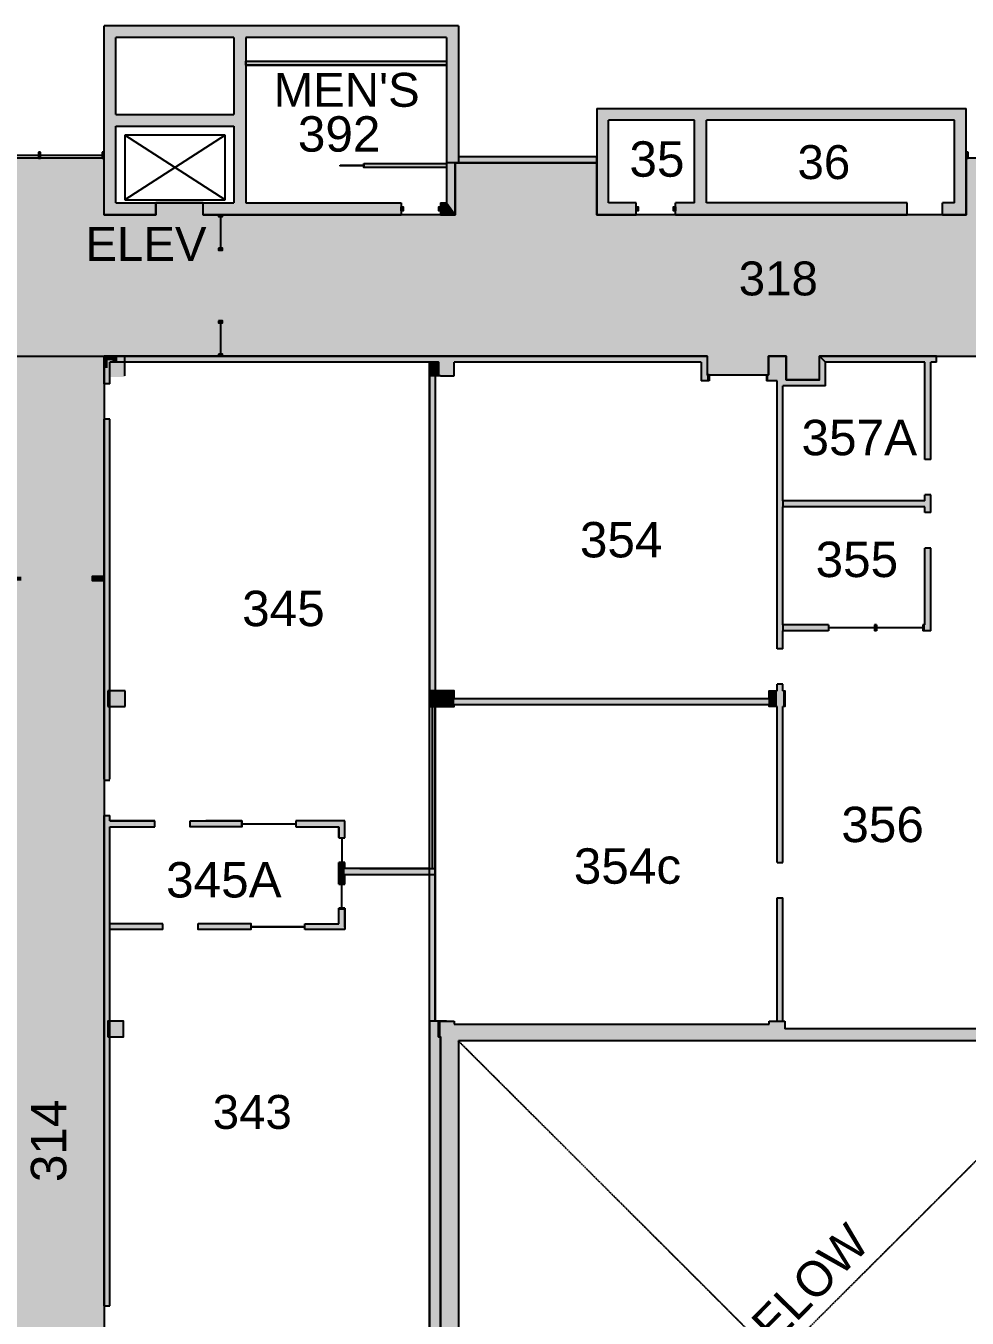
# Model space of a CAD drawing. Extents: x 2 to 4630, y -56 to 2885.
# Drawn here: x 930 to 1887, y 1570 to 2885 of the extents above; entities that cross this region are included whole.
import ezdxf

# ---------------------------------------------------------------- set-up
doc = ezdxf.new("R2010")
doc.units = 0
doc.header["$LTSCALE"] = 0.004
doc.linetypes.add('HIDDEN', pattern=[0.375, 0.25, -0.125])
doc.layers.get('0').update_dxf_attribs({"linetype": 'CONTINUOUS'})
for name, color, linetype in [('CORRIDOR_HATCH', 253, 'CONTINUOUS'), ('SOLID', 7, 'CONTINUOUS'), ('TEXT', 7, 'CONTINUOUS'), ('WALL', 7, 'CONTINUOUS')]:
    doc.layers.add(name, color=color, linetype=linetype)
doc.styles.add('STYLE1', font='arial.ttf')

# ---------------------------------------------------------------- blocks, each defined once
blk = doc.blocks.new('AZMND')
for p, q in [((0, 0.5), (0, -0.5)), ((1, 0.5), (0, 0.5)), ((1, -0.5), (1, 0.5)), ((0, -0.5), (1, -0.5))]:
    blk.add_line(p, q)
blk = doc.blocks.new('*U100')
at = {"layer": 'SOLID'}
for points in [[(1684.8, 2523.5), (1684.8, 2548.5), (1693.6, 2523.5)], [(1693.6, 2523.5), (1684.8, 2548.5), (1693.6, 2548.5)], [(1693.6, 2251), (1693.6, 2548.5), (1699.6, 2251)], [(1699.6, 2251), (1693.6, 2548.5), (1699.6, 2548.5)], [(1699.6, 2518.5), (1699.6, 2548.5), (1702.8, 2518.5)], [(1702.8, 2518.5), (1699.6, 2548.5), (1702.8, 2548.5)], [(1736.8, 2518.5), (1736.8, 2548.5), (1742.8, 2518.5)], [(1742.8, 2518.5), (1736.8, 2548.5), (1742.8, 2542.5)], [(1682.8, 2523.5), (1682.8, 2529.5), (1684.8, 2523.5)], [(1684.8, 2523.5), (1682.8, 2529.5), (1684.8, 2529.5)], [(1702.8, 2518.5), (1702.8, 2524.5), (1736.8, 2518.5)], [(1736.8, 2518.5), (1702.8, 2524.5), (1736.8, 2524.5)]]:
    blk.add_solid(points, dxfattribs=at)
blk = doc.blocks.new('*U101')
at = {"layer": 'SOLID'}
for points in [[(1023.3, 2542.5), (1017.3, 2548.5), (1023.3, 2548.5)], [(1023.3, 2542.5), (1023.3, 2548.5), (1105.8, 2542.5)], [(1105.8, 2542.5), (1023.3, 2548.5), (1105.8, 2548.5)], [(1105.8, 2542.5), (1105.8, 2548.5), (1349.6, 2542.5)], [(1349.6, 2542.5), (1105.8, 2548.5), (1349.6, 2548.5)], [(1349.6, 2528.5), (1349.6, 2548.5), (1351.8, 2528.5)], [(1351.8, 2528.5), (1349.6, 2548.5), (1351.8, 2548.5)], [(1351.8, 2528.5), (1351.8, 2548.5), (1357.8, 2528.5)], [(1357.8, 2528.5), (1351.8, 2548.5), (1357.8, 2548.5)], [(1357.8, 2528.5), (1357.8, 2548.5), (1365.6, 2528.5)], [(1365.6, 2528.5), (1357.8, 2548.5), (1365.6, 2548.5)], [(1365.6, 2542.5), (1365.6, 2548.5), (1616.6, 2542.5)], [(1616.6, 2542.5), (1365.6, 2548.5), (1616.6, 2548.5)], [(1616.6, 2523.5), (1616.6, 2548.5), (1622.6, 2523.5)], [(1622.6, 2523.5), (1616.6, 2548.5), (1622.6, 2548.5)], [(1622.6, 2523.5), (1622.6, 2529.5), (1624.6, 2523.5)], [(1624.6, 2523.5), (1622.6, 2529.5), (1624.6, 2529.5)]]:
    blk.add_solid(points, dxfattribs=at)
blk = doc.blocks.new('*U102')
at = {"layer": 'SOLID'}
for points in [[(1340.3, 2208.5), (1340.3, 2528.5), (1346.3, 2208.5)], [(1346.3, 2208.5), (1340.3, 2528.5), (1346.3, 2528.5)]]:
    blk.add_solid(points, dxfattribs=at)
blk = doc.blocks.new('*U103')
at = {"layer": 'SOLID'}
for points in [[(1349.6, 2192.5), (1349.6, 2208.5), (1351.8, 2192.5)], [(1351.8, 2192.5), (1349.6, 2208.5), (1351.8, 2208.5)], [(1351.8, 2192.5), (1351.8, 2208.5), (1357.8, 2192.5)], [(1357.8, 2192.5), (1351.8, 2208.5), (1357.8, 2208.5)], [(1357.8, 2192.5), (1357.8, 2208.5), (1365.6, 2192.5)], [(1365.6, 2192.5), (1357.8, 2208.5), (1365.6, 2208.5)], [(1365.6, 2194.5), (1365.6, 2200.5), (1685.6, 2194.5)], [(1685.6, 2194.5), (1365.6, 2200.5), (1685.6, 2200.5)]]:
    blk.add_solid(points, dxfattribs=at)
blk = doc.blocks.new('*U104')
at = {"layer": 'SOLID'}
for points in [[(1340.3, 1872.5), (1340.3, 2192.5), (1346.3, 1872.5)], [(1346.3, 1872.5), (1340.3, 2192.5), (1346.3, 2192.5)]]:
    blk.add_solid(points, dxfattribs=at)
blk = doc.blocks.new('*U105')
at = {"layer": 'SOLID'}
for points in [[(1685.6, 2192.5), (1685.6, 2208.5), (1693.6, 2192.5)], [(1693.6, 2192.5), (1685.6, 2208.5), (1693.6, 2208.5)], [(1693.6, 2033.9), (1693.6, 2215), (1699.6, 2033.9)], [(1699.6, 2033.9), (1693.6, 2215), (1699.6, 2215)], [(1699.6, 2192.5), (1699.6, 2208.5), (1701.6, 2192.5)], [(1701.6, 2192.5), (1699.6, 2208.5), (1701.6, 2208.5)]]:
    blk.add_solid(points, dxfattribs=at)
blk = doc.blocks.new('*U106')
at = {"layer": 'SOLID'}
for points in [[(1693.6, 1872.5), (1693.6, 1997.9), (1699.6, 1872.5)], [(1699.6, 1872.5), (1693.6, 1997.9), (1699.6, 1997.9)]]:
    blk.add_solid(points, dxfattribs=at)
blk = doc.blocks.new('*U107')
at = {"layer": 'SOLID'}
for points in [[(1349.6, 1856.5), (1349.6, 1872.5), (1351.8, 1856.5)], [(1351.8, 1856.5), (1349.6, 1872.5), (1351.8, 1872.5)], [(1351.8, 1542.5), (1351.8, 1872.5), (1357.8, 1536.5)], [(1357.8, 1536.5), (1351.8, 1872.5), (1357.8, 1872.5)], [(1357.8, 1192.5), (1357.8, 1872.5), (1365.6, 1192.5)], [(1365.6, 1192.5), (1357.8, 1872.5), (1365.6, 1872.5)], [(1365.6, 1192.5), (1365.6, 1869.5), (1369.8, 1192.5)], [(1369.8, 1192.5), (1365.6, 1869.5), (1369.8, 1869.5)], [(1369.8, 1852.5), (1369.8, 1869.5), (1685.6, 1852.5)], [(1685.6, 1852.5), (1369.8, 1869.5), (1685.6, 1869.5)], [(1685.6, 1852.5), (1685.6, 1872.5), (1693.6, 1852.5)], [(1693.6, 1852.5), (1685.6, 1872.5), (1693.6, 1872.5)], [(1693.6, 1852.5), (1693.6, 1872.5), (1699.6, 1852.5)], [(1699.6, 1852.5), (1693.6, 1872.5), (1699.6, 1872.5)], [(1699.6, 1852.5), (1699.6, 1872.5), (1701.6, 1852.5)], [(1701.6, 1852.5), (1699.6, 1872.5), (1701.6, 1872.5)], [(1701.6, 1852.5), (1701.6, 1864.5), (1927.8, 1852.5)], [(1927.8, 1852.5), (1701.6, 1864.5), (1927.8, 1864.5)], [(1927.8, 1852.5), (1927.8, 1864.5), (1933.8, 1852.5)], [(1933.8, 1852.5), (1927.8, 1864.5), (1933.8, 1864.5)], [(1933.8, 1852.5), (1933.8, 1864.5), (2017.8, 1852.5)], [(2017.8, 1852.5), (1933.8, 1864.5), (2017.8, 1864.5)]]:
    blk.add_solid(points, dxfattribs=at)
blk = doc.blocks.new('*U117')
at = {"layer": 'SOLID'}
for points in [[(1013.6, 2192.5), (1013.6, 2208.5), (1031.1, 2192.5)], [(1031.1, 2192.5), (1013.6, 2208.5), (1031.1, 2208.5)]]:
    blk.add_solid(points, dxfattribs=at)
blk = doc.blocks.new('*U124')
at = {"layer": 'SOLID'}
for points in [[(1009.8, 2536.5), (1009.8, 2548.5), (1013.6, 2536.5)], [(1013.6, 2536.5), (1009.8, 2548.5), (1013.6, 2546.8)], [(1013.6, 2546.8), (1009.8, 2548.5), (1013.6, 2548.5)], [(1013.6, 2546.8), (1013.6, 2548.5), (1018.8, 2544.5)], [(1018.8, 2544.5), (1013.6, 2548.5), (1018.8, 2548.5)], [(1013.6, 2544.5), (1013.6, 2546.8), (1018.8, 2544.5)], [(1018.8, 2544.5), (1018.8, 2548.5), (1021.6, 2544.5)], [(1021.6, 2544.5), (1018.8, 2548.5), (1021.6, 2548.5)]]:
    blk.add_solid(points, dxfattribs=at)
blk = doc.blocks.new('*U135')
at = {"layer": 'SOLID'}
for points in [[(1885.8, 2750), (1885.8, 2756), (1887.8, 2750)], [(1887.8, 2750), (1885.8, 2756), (1887.8, 2756)], [(1950.8, 2750), (1950.8, 2756), (1952.8, 2750)], [(1952.8, 2750), (1950.8, 2756), (1952.8, 2756)], [(2015.8, 2750), (2015.8, 2756), (2017.8, 2750)], [(2017.8, 2750), (2015.8, 2756), (2017.8, 2756)]]:
    blk.add_solid(points, dxfattribs=at)
blk = doc.blocks.new('*U145')
at = {"layer": 'SOLID'}
for points in [[(913.8, 2320.5), (913.8, 2324.5), (925.8, 2320.5)], [(925.8, 2320.5), (913.8, 2324.5), (925.8, 2324.5)], [(997.8, 2320.5), (997.8, 2324.5), (1009.8, 2320.5)], [(1009.8, 2320.5), (997.8, 2324.5), (1009.8, 2324.5)]]:
    blk.add_solid(points, dxfattribs=at)
blk = doc.blocks.new('*U160')
at = {"layer": 'SOLID'}
for points in [[(1340.3, 2192.5), (1340.3, 2208.5), (1349.6, 2192.5)], [(1349.6, 2192.5), (1340.3, 2208.5), (1349.6, 2208.5)]]:
    blk.add_solid(points, dxfattribs=at)
blk = doc.blocks.new('*U161')
at = {"layer": 'SOLID'}
for points in [[(1340.3, 1538.5), (1340.3, 1872.5), (1346.3, 1538.5)], [(1346.3, 1538.5), (1340.3, 1872.5), (1346.3, 1872.5)], [(1346.3, 1538.5), (1346.3, 1872.5), (1349.6, 1538.5)], [(1349.6, 1538.5), (1346.3, 1872.5), (1349.6, 1872.5)], [(1349.6, 1538.5), (1349.6, 1856.5), (1351.8, 1538.5)], [(1351.8, 1538.5), (1349.6, 1856.5), (1351.8, 1856.5)], [(1351.8, 1538.5), (1351.8, 1856.5), (1355.8, 1538.5)]]:
    blk.add_solid(points, dxfattribs=at)
blk = doc.blocks.new('*U162')
at = {"layer": 'SOLID'}
for points in [[(1340.3, 2528.5), (1340.3, 2542.5), (1349.6, 2528.5)], [(1349.6, 2528.5), (1340.3, 2542.5), (1349.6, 2542.5)]]:
    blk.add_solid(points, dxfattribs=at)
blk = doc.blocks.new('*U169')
at = {"layer": 'SOLID'}
for points in [[(1369.8, 2745.3), (1369.8, 2751.3), (1510.5, 2745.3)], [(1510.5, 2745.3), (1369.8, 2751.3), (1510.5, 2751.3)]]:
    blk.add_solid(points, dxfattribs=at)
blk = doc.blocks.new('*U170')
at = {"layer": 'SOLID'}
for points in [[(1357.8, 2704.5), (1357.8, 2745.3), (1366.5, 2692.5)], [(1366.5, 2692.5), (1357.8, 2745.3), (1366.5, 2745.3)]]:
    blk.add_solid(points, dxfattribs=at)
blk = doc.blocks.new('*U171')
at = {"layer": 'SOLID'}
for points in [[(1126, 2548.5), (1126, 2550.5), (1130, 2548.5)], [(1130, 2548.5), (1126, 2550.5), (1130, 2550.5)]]:
    blk.add_solid(points, dxfattribs=at)
blk = doc.blocks.new('*U172')
at = {"layer": 'SOLID'}
for points in [[(1126, 2582.5), (1126, 2584.5), (1130, 2582.5)], [(1130, 2582.5), (1126, 2584.5), (1130, 2584.5)]]:
    blk.add_solid(points, dxfattribs=at)
blk = doc.blocks.new('*U173')
at = {"layer": 'SOLID'}
for points in [[(1126, 2690.5), (1126, 2692.5), (1130, 2690.5)], [(1130, 2690.5), (1126, 2692.5), (1130, 2692.5)]]:
    blk.add_solid(points, dxfattribs=at)
blk = doc.blocks.new('*U174')
at = {"layer": 'SOLID'}
for points in [[(1126, 2656.5), (1126, 2658.5), (1130, 2656.5)], [(1130, 2656.5), (1126, 2658.5), (1130, 2658.5)]]:
    blk.add_solid(points, dxfattribs=at)
blk = doc.blocks.new('*U175')
at = {"layer": 'SOLID'}
for points in [[(1311.8, 2696.5), (1311.8, 2700.5), (1313.8, 2696.5)], [(1313.8, 2696.5), (1311.8, 2700.5), (1313.8, 2700.5)], [(1349.8, 2696.5), (1349.8, 2700.5), (1351.8, 2696.5)], [(1351.8, 2696.5), (1349.8, 2700.5), (1351.8, 2700.5)]]:
    blk.add_solid(points, dxfattribs=at)
blk = doc.blocks.new('*U176')
at = {"layer": 'SOLID'}
for points in [[(1550.5, 2696.5), (1550.5, 2700.5), (1552.5, 2696.5)], [(1552.5, 2696.5), (1550.5, 2700.5), (1552.5, 2700.5)], [(1588.5, 2696.5), (1588.5, 2700.5), (1590.5, 2696.5)], [(1590.5, 2696.5), (1588.5, 2700.5), (1590.5, 2700.5)]]:
    blk.add_solid(points, dxfattribs=at)
blk = doc.blocks.new('*U257')
at = {"layer": 'SOLID'}
for points in [[(1273.8, 2740.5), (1273.8, 2744.5), (1357.8, 2740.5)], [(1357.8, 2740.5), (1273.8, 2744.5), (1357.8, 2744.5)], [(1357.8, 2740.5), (1357.8, 2744.5), (1357.8, 2740.5)]]:
    blk.add_solid(points, dxfattribs=at)
blk = doc.blocks.new('*U259')
at = {"layer": 'SOLID'}
for points in [[(1153.8, 2844.5), (1153.8, 2848.5), (1357.6, 2844.5)], [(1357.6, 2844.5), (1153.8, 2848.5), (1357.6, 2848.5)]]:
    blk.add_solid(points, dxfattribs=at)
blk = doc.blocks.new('*U547')
at = {"layer": 'CORRIDOR_HATCH'}
for points in [[(913.8, 2548.5), (913.8, 2750), (1009.8, 2548.5)], [(1009.8, 2548.5), (913.8, 2750), (1009.8, 2750)], [(1885.8, 2548.5), (1885.8, 2750), (2017.8, 2548.5)], [(2017.8, 2548.5), (1885.8, 2750), (2017.8, 2750)], [(1366.5, 2548.5), (1366.5, 2745.3), (1510.5, 2548.5)], [(1510.5, 2548.5), (1366.5, 2745.3), (1510.5, 2745.3)], [(1062.5, 2548.5), (1062.5, 2704.5), (1087.8, 2548.5)], [(1087.8, 2548.5), (1062.5, 2704.5), (1087.8, 2704.5)], [(1087.8, 2548.5), (1087.8, 2704.5), (1110.5, 2548.5)], [(1110.5, 2548.5), (1087.8, 2704.5), (1110.5, 2704.5)], [(1009.8, 2548.5), (1009.8, 2692.5), (1062.5, 2548.5)], [(1062.5, 2548.5), (1009.8, 2692.5), (1062.5, 2692.5)], [(1110.5, 2548.5), (1110.5, 2692.5), (1279.8, 2548.5)], [(1279.8, 2548.5), (1110.5, 2692.5), (1279.8, 2692.5)], [(1279.8, 2548.5), (1279.8, 2692.5), (1351.8, 2548.5)], [(1351.8, 2548.5), (1279.8, 2692.5), (1351.8, 2692.5)], [(1351.8, 2548.5), (1351.8, 2692.5), (1357.8, 2548.5)], [(1357.8, 2548.5), (1351.8, 2692.5), (1357.8, 2692.5)], [(1357.8, 2548.5), (1357.8, 2692.5), (1366.5, 2548.5)], [(1366.5, 2548.5), (1357.8, 2692.5), (1366.5, 2692.5)], [(1510.5, 2548.5), (1510.5, 2692.5), (1622.6, 2548.5)], [(1622.6, 2548.5), (1510.5, 2692.5), (1622.6, 2692.5)], [(1622.6, 2529.5), (1622.6, 2692.5), (1684.8, 2529.5)], [(1684.8, 2529.5), (1622.6, 2692.5), (1684.8, 2692.5)], [(1684.8, 2548.5), (1684.8, 2692.5), (1702.8, 2548.5)], [(1702.8, 2548.5), (1684.8, 2692.5), (1702.8, 2692.5)], [(1702.8, 2524.5), (1702.8, 2692.5), (1736.8, 2524.5)], [(1736.8, 2524.5), (1702.8, 2692.5), (1736.8, 2692.5)], [(1736.8, 2548.5), (1736.8, 2692.5), (1885.8, 2548.5)], [(1885.8, 2548.5), (1736.8, 2692.5), (1885.8, 2692.5)], [(913.8, 844.5), (913.8, 2548.5), (1009.8, 844.5)], [(1009.8, 844.5), (913.8, 2548.5), (1009.8, 2548.5)]]:
    blk.add_solid(points, dxfattribs=at)

msp = doc.modelspace()

# ---------------------------------------------------------------- linework, layer by layer
at = {"layer": 'CORRIDOR_HATCH'}
for points in [[(2521.8, 2750), (2377.8, 2750), (2377.8, 2692.5), (2017.8, 2692.5), (2017.8, 2750), (1885.8, 2750), (1885.8, 2692.5), (1510.5, 2692.5), (1510.5, 2745.3), (1366.5, 2745.3), (1366.5, 2692.5), (1110.5, 2692.5), (1110.5, 2704.5), (1062.5, 2704.5), (1062.5, 2692.5), (1009.8, 2692.5), (1009.8, 2750), (361.8, 2750)], [(913.8, 2548.5), (1009.8, 2548.5), (1622.6, 2548.5), (1622.6, 2529.5), (1684.8, 2529.5), (1684.8, 2548.5), (1702.8, 2548.5), (1702.8, 2524.5), (1736.8, 2524.5), (1736.8, 2548.5), (2367.8, 2548.5), (2473.8, 2548.5)]]:
    msp.add_lwpolyline(points, dxfattribs=at)
msp.add_lwpolyline([(1009.8, 2548.5), (1009.8, 844.5), (913.8, 844.5), (913.8, 2037.9), (911.4, 2037.9), (897.2, 2054.2), (750.5, 2054.2), (457.8, 2054.2), (457.8, 2192.5), (913.8, 2192.5), (913.8, 2548.5)], close=True, dxfattribs=at)
at = {"layer": 'SOLID'}
for p, q in [((1023.3, 2542.5), (1009.8, 2548.5)), ((1030.8, 2528.5), (1030.8, 2548.5)), ((1742.8, 2542.5), (1736.8, 2548.5)), ((1351.8, 2528.5), (1357.8, 2528.5)), ((1699.6, 2401.5), (1699.6, 2395.5)), ((1699.6, 2275.5), (1699.6, 2269.5)), ((1031.1, 2208.5), (1013.6, 2208.5)), ((1013.6, 2208.5), (1013.6, 2192.5)), ((1031.1, 2192.5), (1031.1, 2208.5)), ((1351.8, 2208.5), (1357.8, 2208.5)), ((1685.6, 2200.5), (1685.6, 2194.5)), ((1013.6, 2192.5), (1015.8, 2192.5)), ((1015.8, 2192.5), (1031.1, 2192.5)), ((1351.8, 2192.5), (1357.8, 2192.5)), ((1149.8, 2073.1), (1204.8, 2073.1)), ((1248.3, 1987.2), (1254.3, 1987.2)), ((1357.8, 1872.5), (1351.8, 1872.5)), ((1693.6, 1872.5), (1699.6, 1872.5))]:
    msp.add_line(p, q, dxfattribs=at)
for points in [[(1153.8, 2848.5), (1357.6, 2848.5), (1357.6, 2844.5), (1153.8, 2844.5)], [(1273.8, 2744.5), (1357.8, 2744.5), (1357.8, 2740.5), (1273.8, 2740.5)]]:
    msp.add_lwpolyline(points, close=True, dxfattribs=at)
msp.add_lwpolyline([(1357.8, 2745.3), (1357.8, 2704.5), (1366.5, 2692.5), (1366.5, 2745.3), (1357.8, 2745.3)], dxfattribs=at)
for points in [[(1357.8, 2872.5), (1369.8, 2884.5), (1021.8, 2872.5), (1009.8, 2884.5)], [(1021.8, 2872.5), (1009.8, 2884.5), (1021.8, 2704.5), (1009.8, 2692.5)], [(1357.8, 2745.3), (1369.8, 2745.3), (1357.8, 2872.5), (1369.8, 2884.5)], [(1141.8, 2872.5), (1141.8, 2704.5), (1153.8, 2872.5), (1153.8, 2704.5)], [(1873.8, 2788.5), (1885.8, 2800.5), (1522.5, 2788.5), (1510.5, 2800.5)], [(1522.5, 2788.5), (1510.5, 2800.5), (1522.5, 2704.5), (1510.5, 2692.5)], [(1873.8, 2704.5), (1885.8, 2692.5), (1873.8, 2788.5), (1885.8, 2800.5)], [(1141.8, 2794.5), (1021.8, 2794.5), (1141.8, 2782.5), (1021.8, 2782.5)], [(1621.8, 2704.5), (1609.8, 2704.5), (1621.8, 2788.5), (1609.8, 2788.5)], [(943.2, 2750), (943.2, 2756), (945.2, 2750), (945.2, 2756)], [(1007.8, 2750), (1007.8, 2756), (1009.8, 2750), (1009.8, 2756)], [(1021.8, 2704.5), (1009.8, 2692.5), (1062.5, 2704.5), (1062.5, 2692.5)], [(1110.5, 2704.5), (1110.5, 2692.5), (1311.8, 2704.5), (1311.8, 2692.5)], [(1351.8, 2704.5), (1351.8, 2692.5), (1357.8, 2704.5), (1366.5, 2692.5)], [(1522.5, 2704.5), (1510.5, 2692.5), (1550.5, 2704.5), (1550.5, 2692.5)], [(1825.8, 2704.5), (1825.8, 2692.5), (1590.5, 2704.5), (1590.5, 2692.5)], [(1861.8, 2704.5), (1861.8, 2692.5), (1873.8, 2704.5), (1885.8, 2692.5)], [(1015.8, 2520.5), (1009.8, 2520.5), (1015.8, 2542.5), (1009.8, 2548.5)], [(1030.8, 2544.5), (1013.8, 2544.5), (1030.8, 2527.5), (1013.6, 2527.5)], [(1855.8, 2548.5), (1855.8, 2542.5), (1736.8, 2548.5), (1742.8, 2542.5)], [(1843.8, 2443.5), (1849.8, 2443.5), (1843.8, 2542.5), (1849.8, 2542.5)], [(1015.8, 2484.5), (1009.8, 2484.5), (1015.8, 2117.5), (1009.8, 2117.5)], [(1843.8, 2407.5), (1849.8, 2407.5), (1843.8, 2389.5), (1849.8, 2389.5)], [(1699.6, 2401.5), (1699.6, 2395.5), (1843.8, 2401.5), (1843.8, 2395.5)], [(1843.8, 2269.5), (1849.8, 2269.5), (1843.8, 2353.5), (1849.8, 2353.5)], [(1699.6, 2269.5), (1699.6, 2275.5), (1745.8, 2269.5), (1745.8, 2275.5)], [(1792.8, 2275.5), (1794.8, 2275.5), (1792.8, 2269.5), (1794.8, 2269.5)], [(1841.8, 2275.5), (1843.8, 2275.5), (1841.8, 2269.5), (1843.8, 2269.5)], [(1009.8, 2081.5), (1009.8, 1962.6), (1015.8, 2081.5), (1015.8, 1962.6)], [(1009.8, 2081.5), (1015.8, 2081.5), (1009.8, 2081.5), (1015.8, 2081.5)], [(1015.8, 2076.1), (1015.8, 2070.1), (1061.3, 2076.1), (1061.3, 2070.1)], [(1149.8, 2070.1), (1149.8, 2076.1), (1097.3, 2070.1), (1097.3, 2076.1)], [(1204.8, 2076.1), (1254.3, 2076.1), (1204.8, 2070.1), (1254.3, 2070.1)], [(1248.3, 2076.1), (1254.3, 2076.1), (1248.3, 2058.9), (1254.3, 2058.9)], [(1248.3, 2033.7), (1254.3, 2033.7), (1248.3, 2021.4), (1254.3, 2021.4)], [(1254.3, 2027.6), (1346.3, 2027.6), (1254.3, 2021.6), (1346.3, 2021.6)], [(1248.3, 2011.7), (1254.3, 2011.7), (1248.3, 2021.4), (1254.3, 2021.4)], [(1248.3, 1987.2), (1254.3, 1987.2), (1248.3, 1971.5), (1254.3, 1968)], [(1069.5, 1971.5), (1069.5, 1965.5), (1015.8, 1971.5), (1015.8, 1965.5)], [(1158.8, 1971.5), (1158.8, 1965.5), (1105.5, 1971.5), (1105.5, 1965.5)], [(1213.8, 1971.5), (1213.8, 1965.5), (1254.3, 1971.5), (1254.3, 1965.5)], [(1009.8, 1962.6), (1015.8, 1962.6), (1009.8, 1583), (1015.8, 1583)], [(1012.1, 1872.5), (1029.6, 1872.5), (1012.1, 1856.5), (1029.6, 1856.5)]]:
    msp.add_solid(points, dxfattribs=at)
at = {"layer": 'TEXT'}
msp.add_line((1682.8, 2529.5), (1684.8, 2529.5), dxfattribs=at)
at = {"layer": 'WALL'}
for p, q in [((1369.8, 2884.5), (1009.8, 2884.5)), ((1009.8, 2692.5), (1009.8, 2884.5)), ((1009.8, 2692.5), (1009.8, 2884.5)), ((1105.8, 2884.5), (1009.8, 2884.5)), ((1369.8, 2884.5), (1369.8, 2745.3)), ((1141.8, 2872.5), (1021.8, 2872.5)), ((1105.8, 2872.5), (1021.8, 2872.5)), ((1021.8, 2794.5), (1021.8, 2872.5)), ((1021.8, 2794.5), (1021.8, 2872.5)), ((1141.8, 2872.5), (1141.8, 2794.5)), ((1357.8, 2872.5), (1153.8, 2872.5)), ((1153.8, 2872.5), (1153.8, 2704.5)), ((1357.8, 2872.5), (1357.8, 2704.5)), ((1153.8, 2848.5), (1357.8, 2848.5)), ((1153.8, 2844.5), (1357.6, 2844.5)), ((1510.5, 2800.5), (1885.8, 2800.5)), ((1510.5, 2800.5), (1510.5, 2692.5)), ((1885.8, 2692.5), (1885.8, 2800.5)), ((1021.8, 2794.5), (1141.8, 2794.5)), ((1021.8, 2794.5), (1105.8, 2794.5)), ((1522.5, 2704.5), (1522.5, 2788.5)), ((1609.8, 2788.5), (1522.5, 2788.5)), ((1609.8, 2704.5), (1609.8, 2788.5)), ((1873.8, 2788.5), (1621.8, 2788.5)), ((1621.8, 2704.5), (1621.8, 2788.5)), ((1873.8, 2704.5), (1873.8, 2788.5)), ((1021.8, 2782.5), (1141.8, 2782.5)), ((1021.8, 2782.5), (1105.8, 2782.5)), ((1021.8, 2704.5), (1021.8, 2782.5)), ((1021.8, 2704.5), (1021.8, 2782.5)), ((1132.8, 2707.5), (1030.8, 2773.5)), ((1132.8, 2773.5), (1030.8, 2707.5)), ((1132.8, 2773.5), (1030.8, 2773.5)), ((1030.8, 2773.5), (1030.8, 2707.5)), ((1030.8, 2773.5), (1030.8, 2707.5)), ((1132.8, 2707.5), (1132.8, 2773.5)), ((1141.8, 2782.5), (1141.8, 2704.5)), ((880.6, 2753), (943.2, 2753)), ((937.8, 2753), (943.2, 2753)), ((945.2, 2753), (1007.8, 2753)), ((945.2, 2753), (1007.8, 2753)), ((1273.8, 2744.5), (1357.8, 2744.5)), ((1273.8, 2744.5), (1273.8, 2740.5)), ((1357.8, 2740.5), (1273.8, 2740.5)), ((1366.5, 2745.3), (1369.8, 2745.3)), ((1366.5, 2692.5), (1366.5, 2745.3)), ((1030.8, 2707.5), (1132.8, 2707.5)), ((1021.8, 2704.5), (1069.8, 2704.5)), ((1021.8, 2704.5), (1069.8, 2704.5)), ((1062.5, 2692.5), (1062.5, 2704.5)), ((1062.5, 2692.5), (1062.5, 2704.5)), ((1069.8, 2704.5), (1117.8, 2704.5)), ((1069.8, 2704.5), (1105.8, 2704.5)), ((1110.5, 2692.5), (1110.5, 2704.5)), ((1117.8, 2704.5), (1141.8, 2704.5)), ((1153.8, 2704.5), (1311.8, 2704.5)), ((1311.8, 2704.5), (1311.8, 2692.5)), ((1351.8, 2704.5), (1351.8, 2692.5)), ((1351.8, 2704.5), (1357.8, 2704.5)), ((1550.5, 2704.5), (1522.5, 2704.5)), ((1550.5, 2692.5), (1550.5, 2704.5)), ((1609.8, 2704.5), (1590.5, 2704.5)), ((1590.5, 2692.5), (1590.5, 2704.5)), ((1825.8, 2704.5), (1621.8, 2704.5)), ((1825.8, 2692.5), (1825.8, 2704.5)), ((1861.8, 2692.5), (1861.8, 2704.5)), ((1873.8, 2704.5), (1861.8, 2704.5)), ((1009.8, 2692.5), (1021.8, 2692.5)), ((1009.8, 2692.5), (1021.8, 2692.5)), ((1015.8, 2692.5), (1062.5, 2692.5)), ((1015.8, 2692.5), (1062.5, 2692.5)), ((1110.5, 2692.5), (1311.8, 2692.5)), ((1128, 2690.5), (1128, 2658.5)), ((1351.8, 2692.5), (1366.5, 2692.5)), ((1510.5, 2692.5), (1550.5, 2692.5)), ((1590.5, 2692.5), (1825.8, 2692.5)), ((1861.8, 2692.5), (1885.8, 2692.5)), ((1128, 2582.5), (1128, 2550.5)), ((1009.8, 2520.5), (1009.8, 2548.5)), ((1009.8, 2520.5), (1009.8, 2548.5)), ((1105.8, 2548.5), (1009.8, 2548.5)), ((1622.6, 2548.5), (1013.6, 2548.5)), ((1105.8, 2542.5), (1015.8, 2542.5)), ((1015.8, 2520.5), (1015.8, 2542.5)), ((1015.8, 2520.5), (1015.8, 2542.5)), ((1349.6, 2542.5), (1023.3, 2542.5)), ((1340.3, 1538.5), (1340.3, 2542.5)), ((1349.6, 2528.5), (1349.6, 2542.5)), ((1616.6, 2542.5), (1365.6, 2542.5)), ((1365.6, 2528.5), (1365.6, 2542.5)), ((1616.6, 2542.5), (1616.6, 2523.5)), ((1622.6, 2548.5), (1622.6, 2529.5)), ((1684.8, 2548.5), (1684.8, 2529.5)), ((1702.8, 2548.5), (1684.8, 2548.5)), ((1702.8, 2524.5), (1702.8, 2548.5)), ((1855.8, 2548.5), (1736.8, 2548.5)), ((1736.8, 2524.5), (1736.8, 2548.5)), ((1843.8, 2542.5), (1742.8, 2542.5)), ((1742.8, 2518.5), (1742.8, 2542.5)), ((1843.8, 2443.5), (1843.8, 2542.5)), ((1855.8, 2542.5), (1849.8, 2542.5)), ((1849.8, 2443.5), (1849.8, 2542.5)), ((1855.8, 2542.5), (1855.8, 2548.5)), ((1340.3, 2528.5), (1340.3, 2208.5)), ((1346.3, 2528.5), (1346.3, 2208.5)), ((1351.8, 2528.5), (1349.6, 2528.5)), ((1351.8, 2528.5), (1365.6, 2528.5)), ((1624.6, 2523.5), (1616.6, 2523.5)), ((1624.6, 2523.5), (1616.6, 2523.5)), ((1624.6, 2529.5), (1622.6, 2529.5)), ((1624.6, 2529.5), (1622.6, 2529.5)), ((1624.6, 2529.5), (1624.6, 2523.5)), ((1624.6, 2529.5), (1624.6, 2523.5)), ((1682.8, 2529.5), (1682.8, 2523.5)), ((1693.6, 2523.5), (1682.8, 2523.5)), ((1693.6, 2251), (1693.6, 2523.5)), ((1736.8, 2524.5), (1702.8, 2524.5)), ((1015.8, 2520.5), (1009.8, 2520.5)), ((1742.8, 2518.5), (1699.6, 2518.5)), ((1699.6, 2401.5), (1699.6, 2518.5)), ((1009.8, 2118.5), (1009.8, 2484.5)), ((1015.8, 2484.5), (1009.8, 2484.5)), ((1015.8, 2118.5), (1015.8, 2484.5)), ((1015.8, 2118.5), (1015.8, 2484.5)), ((1009.8, 2118.5), (1009.8, 2462.7)), ((1849.8, 2443.5), (1843.8, 2443.5)), ((1843.8, 2401.5), (1843.8, 2407.5)), ((1849.8, 2407.5), (1843.8, 2407.5)), ((1849.8, 2389.5), (1849.8, 2407.5)), ((1843.8, 2401.5), (1699.6, 2401.5)), ((1843.8, 2395.5), (1699.6, 2395.5)), ((1699.6, 2275.5), (1699.6, 2395.5)), ((1843.8, 2389.5), (1843.8, 2395.5)), ((1849.8, 2389.5), (1843.8, 2389.5)), ((1843.8, 2275.5), (1843.8, 2353.5)), ((1849.8, 2353.5), (1843.8, 2353.5)), ((1849.8, 2269.5), (1849.8, 2353.5)), ((1745.8, 2275.5), (1699.6, 2275.5)), ((1745.8, 2275.5), (1745.8, 2269.5)), ((1794.8, 2275.5), (1792.8, 2275.5)), ((1792.8, 2275.5), (1792.8, 2269.5)), ((1794.8, 2275.5), (1794.8, 2269.5)), ((1841.8, 2275.5), (1841.8, 2269.5)), ((1843.8, 2275.5), (1841.8, 2275.5)), ((1745.8, 2269.5), (1699.6, 2269.5)), ((1699.6, 2251), (1699.6, 2269.5)), ((1792.8, 2272.5), (1745.8, 2272.5)), ((1794.8, 2269.5), (1792.8, 2269.5)), ((1841.8, 2272.5), (1794.8, 2272.5)), ((1849.8, 2269.5), (1841.8, 2269.5)), ((1699.6, 2251), (1693.6, 2251)), ((1693.6, 2208.5), (1693.6, 2215)), ((1699.6, 2215), (1693.6, 2215)), ((1699.6, 2208.5), (1699.6, 2215)), ((1365.6, 2200.5), (1685.6, 2200.5)), ((1365.6, 2194.5), (1685.6, 2194.5)), ((1343.3, 2192.5), (1343.3, 2027.6)), ((1346.3, 2192.5), (1346.3, 1999.5)), ((1346.3, 1872.5), (1346.3, 2192.5)), ((1346.3, 2192.5), (1365.6, 2192.5)), ((1693.6, 2033.9), (1693.6, 2192.5)), ((1699.6, 2033.9), (1699.6, 2192.5)), ((1346.3, 2143.5), (1346.3, 1872.5)), ((1009.8, 2117.5), (1015.8, 2117.5)), ((1009.8, 1962.6), (1009.8, 2081.5)), ((1009.8, 1962.6), (1009.8, 2081.5)), ((1009.8, 2081.5), (1015.8, 2081.5)), ((1015.8, 2078.4), (1015.8, 2081.5)), ((1015.8, 2078.4), (1015.8, 2081.5)), ((1015.8, 2076.1), (1015.8, 2081.5)), ((1015.8, 2076.1), (1061.3, 2076.1)), ((1061.3, 2076.1), (1015.8, 2076.1)), ((1015.8, 1976.5), (1015.8, 2070.1)), ((1015.8, 1976.5), (1015.8, 2070.1)), ((1015.8, 1962.6), (1015.8, 2070.1)), ((1015.8, 2070.1), (1061.3, 2070.1)), ((1015.8, 2070.1), (1061.3, 2070.1)), ((1061.3, 2070.1), (1061.3, 2076.1)), ((1061.3, 2070.1), (1061.3, 2076.1)), ((1149.8, 2076.1), (1113.3, 2076.1)), ((1149.8, 2070.1), (1113.3, 2070.1)), ((1149.8, 2070.1), (1149.8, 2076.1)), ((1149.8, 2073.1), (1204.8, 2073.1)), ((1254.3, 2076.1), (1204.8, 2076.1)), ((1204.8, 2076.1), (1204.8, 2070.1)), ((1204.8, 2070.1), (1248.3, 2070.1)), ((1248.3, 2059.2), (1248.3, 2070.1)), ((1248.3, 2070.1), (1248.3, 2059.2)), ((1254.3, 2059.2), (1254.3, 2076.1)), ((1254.3, 2058.9), (1254.3, 2076.1)), ((1248.3, 2059.2), (1248.3, 2058.9)), ((1248.3, 2058.9), (1254.3, 2058.9)), ((1251.3, 2058.9), (1251.3, 2033.7)), ((1248.3, 2011.7), (1248.3, 2033.7)), ((1254.3, 2033.7), (1248.3, 2033.7)), ((1248.3, 2033.7), (1248.3, 2011.7)), ((1254.3, 2027.6), (1254.3, 2033.7)), ((1340.3, 2027.6), (1254.3, 2027.6)), ((1269.8, 2027.6), (1346.3, 2027.6)), ((1693.6, 2033.9), (1699.6, 2033.9)), ((1254.3, 2012.7), (1248.3, 2012.7)), ((1254.3, 2011.7), (1248.3, 2011.7)), ((1248.3, 2011.7), (1254.3, 2011.7)), ((1251.3, 1987.2), (1251.3, 2011.7)), ((1254.3, 2011.7), (1254.3, 2021.6)), ((1254.3, 2021.6), (1340.3, 2021.6)), ((1269.8, 2021.6), (1346.3, 2021.6)), ((1693.6, 1997.9), (1699.6, 1997.9)), ((1693.6, 1872.5), (1693.6, 1997.9)), ((1699.6, 1872.5), (1699.6, 1997.9)), ((1254.3, 1987.2), (1248.3, 1987.2)), ((1248.3, 1974), (1248.3, 1987.2)), ((1248.3, 1971.5), (1248.3, 1987.2)), ((1248.3, 1987.2), (1254.3, 1987.2)), ((1248.3, 1987.2), (1254.3, 1987.2)), ((1248.3, 1971.5), (1248.3, 1987.2)), ((1248.3, 1987.2), (1254.3, 1987.2)), ((1254.3, 1986.2), (1248.3, 1986.2)), ((1254.3, 1968), (1254.3, 1987.2)), ((1254.3, 1987.2), (1254.3, 1965.5)), ((1254.3, 1987.2), (1254.3, 1965.5)), ((1069.5, 1971.5), (1015.8, 1971.5)), ((1069.5, 1965.5), (1069.5, 1971.5)), ((1213.8, 1965.5), (1213.8, 1971.5)), ((1213.8, 1971.5), (1248.3, 1971.5)), ((1009.8, 1592.7), (1009.8, 1962.6)), ((1009.8, 1583), (1009.8, 1962.6)), ((1069.5, 1965.5), (1015.8, 1965.5)), ((1015.8, 1583), (1015.8, 1962.6)), ((1069.5, 1965.5), (1023.3, 1965.5)), ((1158.8, 1965.5), (1113.3, 1965.6)), ((1158.8, 1968.5), (1213.8, 1968.5)), ((1213.8, 1968.5), (1158.8, 1968.5)), ((1254.3, 1965.5), (1213.8, 1965.5)), ((1351.8, 1872.5), (1349.6, 1872.5)), ((1349.6, 1872.5), (1349.6, 1856.5)), ((1351.8, 1872.5), (1365.6, 1872.5)), ((1365.6, 1872.5), (1365.6, 1869.5)), ((1365.6, 1869.5), (1685.6, 1869.5)), ((1685.6, 1869.5), (1685.6, 1872.5)), ((1685.6, 1872.5), (1693.6, 1872.5)), ((1699.6, 1872.5), (1701.6, 1872.5)), ((1701.6, 1872.5), (1701.6, 1864.5)), ((1349.6, 1856.5), (1351.8, 1856.5)), ((1351.8, 1856.5), (1351.8, 1542.5)), ((1927.8, 1864.5), (1701.6, 1864.5)), ((2017.8, 1852.5), (1369.8, 1852.5)), ((1369.8, 1852.5), (1369.8, 1204.5)), ((1369.8, 1852.5), (1369.8, 1204.5)), ((1009.8, 1583), (1015.8, 1583))]:
    msp.add_line(p, q, dxfattribs=at)
at = {"layer": 'WALL', "linetype": 'HIDDEN'}
for p, q in [((2017.8, 1204.5), (1369.8, 1852.5)), ((2017.8, 1852.5), (1369.8, 1204.5))]:
    msp.add_line(p, q, dxfattribs=at)
at = {"layer": 'WALL'}
for points in [[(1369.8, 2745.3), (1510.5, 2745.3), (1510.5, 2751.3), (1369.8, 2751.3), (1369.8, 2745.3)], [(1311.8, 2698.5), (1311.8, 2700.5), (1313.8, 2700.5), (1313.8, 2696.5), (1311.8, 2696.5), (1311.8, 2698.5)], [(1349.8, 2698.5), (1349.8, 2700.5), (1351.8, 2700.5), (1351.8, 2696.5), (1349.8, 2696.5), (1349.8, 2698.5)], [(1550.5, 2698.5), (1550.5, 2700.5), (1552.5, 2700.5), (1552.5, 2696.5), (1550.5, 2696.5), (1550.5, 2698.5)], [(1588.5, 2698.5), (1588.5, 2700.5), (1590.5, 2700.5), (1590.5, 2696.5), (1588.5, 2696.5), (1588.5, 2698.5)], [(1126, 2692.5), (1126, 2690.5), (1130, 2690.5), (1130, 2692.5), (1126, 2692.5)], [(1126, 2658.5), (1126, 2656.5), (1130, 2656.5), (1130, 2658.5), (1126, 2658.5)], [(1126, 2584.5), (1126, 2582.5), (1130, 2582.5), (1130, 2584.5), (1126, 2584.5)], [(1126, 2550.5), (1126, 2548.5), (1130, 2548.5), (1130, 2550.5), (1126, 2550.5)], [(1340.3, 2528.5), (1340.3, 2542.5), (1349.6, 2542.5), (1349.6, 2528.5), (1340.3, 2528.5)], [(997.8, 2324.5), (997.8, 2320.5), (1009.8, 2320.5), (1009.8, 2324.5), (997.8, 2324.5), (997.8, 2320.5)], [(1340.3, 2208.5), (1340.3, 2192.5), (1349.6, 2192.5), (1349.6, 2208.5), (1340.3, 2208.5)], [(1351.8, 2208.5), (1349.6, 2208.5), (1349.6, 2192.5), (1351.8, 2192.5)], [(1365.6, 2200.5), (1365.6, 2208.5), (1351.8, 2208.5)], [(1685.6, 2200.5), (1685.6, 2208.5), (1693.6, 2208.5)], [(1699.6, 2208.5), (1701.6, 2208.5), (1701.6, 2192.5), (1699.6, 2192.5)], [(1357.8, 2192.5), (1365.6, 2192.5), (1365.6, 2194.5)], [(1693.6, 2192.5), (1685.6, 2192.5), (1685.6, 2194.5)], [(1346.3, 1872.5), (1340.3, 1872.5), (1340.3, 1538.5), (1351.8, 1538.5), (1351.8, 1856.5), (1349.6, 1856.5), (1349.6, 1872.5), (1346.3, 1872.5)]]:
    msp.add_lwpolyline(points, dxfattribs=at)
for points in [[(1249.8, 2743), (1273.8, 2743), (1273.8, 2742), (1249.8, 2742)], [(1097.3, 2076.1), (1149.8, 2076.1), (1149.8, 2070.1), (1097.3, 2070.1)], [(1105.5, 1971.6), (1158.8, 1971.6), (1158.8, 1965.5), (1105.5, 1965.5)], [(1013.6, 1856.5), (1029.6, 1856.5), (1029.6, 1872.5), (1013.6, 1872.5)]]:
    msp.add_lwpolyline(points, close=True, dxfattribs=at)

# ---------------------------------------------------------------- block references
at = {"layer": 'CORRIDOR_HATCH'}
msp.add_blockref('*U547', (0, 0), dxfattribs=at)
at = {"layer": 'SOLID'}
for name in ['*U259', '*U169', '*U135', '*U257', '*U170', '*U175', '*U176', '*U173', '*U174', '*U172', '*U171', '*U124', '*U101', '*U162', '*U100', '*U102', '*U145', '*U117', '*U160', '*U103', '*U105', '*U104', '*U106', '*U161', '*U107']:
    msp.add_blockref(name, (0, 0), dxfattribs=at)
at = {"layer": 'WALL', "xscale": 2, "yscale": 6}
for p in [(943.2, 2753), (943.2, 2753), (1007.8, 2753), (1007.8, 2753), (1885.8, 2753)]:
    msp.add_blockref('AZMND', p, dxfattribs=at)

# ---------------------------------------------------------------- texts
at = {"layer": 'TEXT', "style": 'STYLE1'}
for s, height, p in [("MEN'S", 34.5, (1182.1, 2802.2)), ('392', 36, (1206.7, 2756.6)), ('35', 36, (1543.6, 2731.1)), ('36', 34.5, (1714.4, 2728.7)), ('ELEV', 34.5, (990.7, 2645.5)), ('318', 34.5, (1654.7, 2610.4)), ('357A', 36, (1718.5, 2447.9)), ('354', 36, (1493.3, 2344)), ('355', 36, (1732.8, 2324)), ('345', 36, (1150.1, 2274.1)), ('356', 36, (1758.9, 2054.5)), ('354c', 36, (1487.1, 2012.2)), ('345A', 36, (1072.8, 1998.2)), ('343', 34.5, (1120.2, 1762.9))]:
    msp.add_text(s, height=height, dxfattribs=at).set_placement(p)
msp.add_text('314', height=36, rotation=90, dxfattribs=at).set_placement((971.4, 1708.8))
at = {"layer": 'TEXT', "linetype": 'CONTINUOUS'}
msp.add_text('OPEN TO BELOW', height=36, rotation=45.6321, dxfattribs=at).set_placement((1507.2, 1355.3))

doc.saveas('drawing.dxf')
